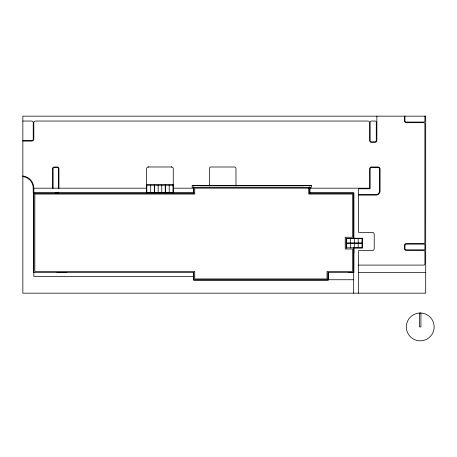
<?xml version="1.0" encoding="UTF-8"?>
<svg xmlns="http://www.w3.org/2000/svg" width="457" height="457" viewBox="0 0 457 457"><rect width="100%" height="100%" fill="white"/><g stroke="black" fill="none" stroke-linecap="round" stroke-linejoin="round"><path stroke-width="0.69" d="M52.486 168.524L52.492 168.45A1.771 1.771 0 0 1 53.943 166.999L57.491 166.999A1.771 1.771 0 0 1 58.942 168.45L58.947 188.187M171.261 166.988L171.809 166.999A1.771 1.771 0 0 1 173.26 168.45L173.266 192.865M22.85 121.042L31.716 121.042A1.52 1.52 0 0 1 33.235 122.562L33.224 139.259A1.4 1.4 0 0 1 32.019 140.465L22.85 140.482M22.85 141.082L31.836 141.082A2.005 2.005 0 0 0 33.835 139.077L33.835 122.562A1.52 1.52 0 0 1 35.355 121.042L368.028 121.042A1.52 1.52 0 0 1 369.547 122.562L369.547 140.402A2.005 2.005 0 0 0 371.552 142.407L374.871 142.407A2.005 2.005 0 0 0 376.871 140.402L376.871 116.158M148.171 166.988L171.729 166.988M22.85 176.688L24.192 176.813A11.676 11.676 0 0 1 33.15 186.764L33.235 193.065L194.196 193.065M146.64 184.857L173.266 184.857M146.84 185.056L173.066 185.056M192.551 185.742L310.931 185.742M22.85 175.979A12.276 12.276 0 0 1 33.835 188.187L146.64 188.187M173.266 188.187L193.791 188.187M309.817 188.187L369.547 188.187L369.547 168.993A2.005 2.005 0 0 1 371.552 166.988L378.076 166.988A2.005 2.005 0 0 1 380.081 168.993L380.081 191.095A4.004 4.004 0 0 1 376.071 195.105L358.528 195.105L358.562 188.187L358.562 188.787L370.147 188.787L370.164 168.81A1.4 1.4 0 0 1 371.37 167.605L378.259 167.605A1.4 1.4 0 0 1 379.464 168.81L379.447 191.54A3.405 3.405 0 0 1 376.517 194.471L358.562 194.499L358.562 232.35L372.204 232.35A2.005 2.005 0 0 1 374.203 234.355L374.203 248.597A1.994 1.994 0 0 1 372.204 250.653L358.562 250.659L358.562 293.171M146.84 192.665L173.066 192.665M193.557 192.865L33.635 192.865L33.635 272.623L193.557 272.623L193.557 280.141L328.246 280.141L328.246 272.623L353.884 272.623L353.884 247.797M309.932 192.865L353.884 192.865L353.884 238.44L346.429 238.44M55.143 193.014L58.747 193.014M309.532 193.065L353.678 193.065L353.678 238.234M353.261 238.234L362.287 238.234L362.287 248.002L353.261 248.002M346.315 238.434L362.287 238.434M346.315 243.021L362.287 243.021M346.315 243.221L362.287 243.221M346.315 247.803L362.287 247.803M353.45 249.225L353.832 249.225L353.832 253.229L353.45 253.229M353.45 249.425L353.832 249.425M353.45 253.029L353.832 253.029M358.528 265.094L423.645 265.094A1.262 1.262 0 0 0 424.901 263.889L424.901 251.647A1.251 1.251 0 0 0 423.65 250.442L406.342 250.442A2.005 2.005 0 0 1 404.342 248.442L404.342 245.529A2.005 2.005 0 0 1 406.342 243.524L423.65 243.524A1.2 1.2 0 0 0 424.856 242.324L424.89 123.716A1.2 1.2 0 0 0 423.702 122.67L406.342 122.67A2.005 2.005 0 0 1 404.342 120.665L404.342 116.158M358.562 272.418L425.701 272.418M57.034 272.618L66.813 272.618M348.794 272.618L353.678 272.618M193.757 276.422L33.835 276.422L33.835 188.187M327.977 279.741L353.678 279.741M148.639 166.988L148.097 166.999A1.771 1.771 0 0 0 146.646 168.45L146.64 192.865M424.901 116.158L424.901 120.911A1.182 1.182 0 0 1 423.719 122.07L406.159 122.059A1.4 1.4 0 0 1 404.953 120.848L404.942 116.158M420.926 313.051L420.926 326.921L419.537 326.921L419.537 313.051M362.087 238.234L362.087 247.803M358.197 238.434L358.197 247.803M354.301 238.434L354.301 247.803M353.678 248.002L353.678 293.171M350.41 238.434L350.41 247.803M346.515 238.234L346.515 247.803M346.315 238.234L346.315 248.002M346.223 238.234L346.223 248.002M328.04 272.418L328.04 279.941L193.757 279.941L193.757 272.418M309.926 186.964L309.926 193.065M309.732 186.964L309.732 193.065M303.625 185.742L199.863 185.742M235.989 186.05L235.983 168.45A1.771 1.771 0 0 0 234.532 166.999L210.82 166.999A1.771 1.771 0 0 0 209.369 168.45L209.363 186.05M193.757 186.964L193.757 193.065M193.557 186.964L193.557 193.065M173.066 184.857L173.066 192.865M169.21 185.056L169.21 192.665M165.457 184.857L165.457 192.865M165.354 185.056L165.354 192.665M165.257 184.857L165.257 193.065M161.755 185.056L161.755 192.665M158.151 185.056L158.151 192.665M154.649 184.857L154.649 193.065M154.552 185.056L154.552 192.665M154.449 184.857L154.449 192.865M150.696 185.056L150.696 192.665M146.84 184.857L146.84 192.865M58.347 188.187L58.347 168.553A1.165 1.165 0 0 0 57.393 167.593L54.046 167.593A1.165 1.165 0 0 0 53.126 168.37L53.092 188.187M52.492 168.45L52.492 188.187M376.271 140.385L376.26 140.585A1.4 1.4 0 0 1 375.054 141.79L371.37 141.79A1.4 1.4 0 0 1 370.164 140.585L370.147 122.168A1.125 1.125 0 0 1 371.273 121.042L375.146 121.042A1.125 1.125 0 0 1 376.271 122.168L376.271 140.385M404.953 245.346L404.953 248.625A1.4 1.4 0 0 0 406.159 249.83L424.901 249.842L424.901 244.129L406.159 244.141A1.4 1.4 0 0 0 404.953 245.346M420.234 313.005L418.418 313.125A13.916 13.916 0 0 0 408.495 334.398A13.916 13.916 0 0 0 431.968 334.398A13.916 13.916 0 0 0 422.051 313.125L420.234 313.005M425.701 116.158L22.85 116.158L22.85 293.171L425.701 293.171L425.701 116.158M311.331 185.342L192.157 185.342L192.157 187.364L311.331 187.364L311.331 185.342M308.732 188.164L194.756 188.164L194.756 194.065L34.835 194.065L34.835 271.418L194.756 271.418L194.756 278.941L327.041 278.941L327.041 271.418L352.678 271.418L352.678 249.002L345.229 249.002L345.229 237.24L352.678 237.24L352.678 194.065L308.732 194.065L308.732 188.164"/></g></svg>
